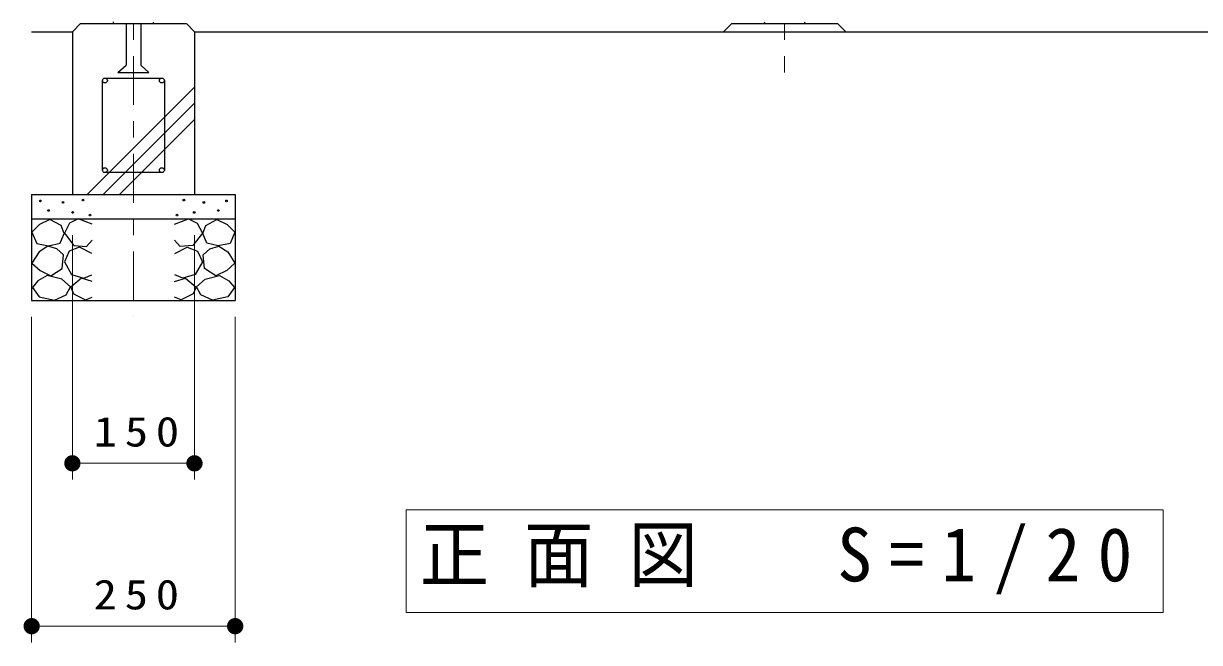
# Model space of a CAD drawing. Units: millimetres on the paper, scale 1:20. Extents: x -365 to 12, y -47 to 257.
# Drawn here: x -310.2 to -238, y 60.6 to 98.6 of the extents above; entities that cross this region are included whole.
import ezdxf

# ---------------------------------------------------------------- set-up
doc = ezdxf.new("R2010")
doc.units = ezdxf.units.MM
doc.linetypes.add('USER2', pattern=[6, 3, -1, 1, -1])
doc.layers.add('LY_1', color=7, linetype='Continuous', lineweight=25)
doc.styles.add('ＭＳ ゴシック', font='')
doc.styles.get('ＭＳ ゴシック').set_extended_font_data('MS Gothic')

# ---------------------------------------------------------------- blocks, each defined once
blk = doc.blocks.new('filled_dot')
at = {"color": 0, "linetype": 'Continuous', "lineweight": -2, "const_width": 1.25}
blk.add_lwpolyline([(-0.625, 0, 1), (0.625, 0, 1)], format="xyb", close=True, dxfattribs=at)

msp = doc.modelspace()

# ---------------------------------------------------------------- linework, layer by layer
at = {"layer": 'LY_1', "linetype": 'USER2', "lineweight": 13}
for p, q in [((-303.479, 138.586), (-303.479, 80.586)), ((-263.479, 138.586), (-263.479, 95.586))]:
    msp.add_line(p, q, dxfattribs=at)
at = {"layer": 'LY_1'}
for p, q in [((-307.228, 98.086), (-306.728, 98.586)), ((-306.729, 98.586), (-300.229, 98.586)), ((-303.929, 98.586), (-303.929, 96.036)), ((-303.029, 98.586), (-303.029, 96.036)), ((-300.228, 98.586), (-299.729, 98.086)), ((-267.228, 98.086), (-266.728, 98.586)), ((-266.729, 98.586), (-260.229, 98.586)), ((-260.228, 98.586), (-259.728, 98.086)), ((-309.729, 98.086), (-307.229, 98.086)), ((-307.229, 98.086), (-307.229, 88.086)), ((-299.729, 98.086), (-218.478, 98.086)), ((-299.729, 98.086), (-299.729, 88.086)), ((-304.429, 95.586), (-303.929, 96.036)), ((-304.429, 95.586), (-302.529, 95.586)), ((-303.029, 96.036), (-302.528, 95.586)), ((-305.379, 89.586), (-305.379, 95.086)), ((-305.229, 95.236), (-301.729, 95.236)), ((-301.579, 95.086), (-301.579, 89.586)), ((-301.729, 89.436), (-305.229, 89.436)), ((-309.729, 88.086), (-309.729, 81.586)), ((-309.729, 88.086), (-297.229, 88.086)), ((-297.229, 88.086), (-297.229, 81.586)), ((-309.729, 86.586), (-297.229, 86.586)), ((-309.729, 81.586), (-297.229, 81.586))]:
    msp.add_line(p, q, dxfattribs=at)
at = {"layer": 'LY_1', "lineweight": 13}
for p, q in [((-306.323, 88.086), (-299.729, 94.68)), ((-305.333, 88.086), (-299.729, 93.69)), ((-304.343, 88.086), (-299.729, 92.701)), ((-307.229, 85.586), (-307.229, 70.586)), ((-299.729, 85.586), (-299.729, 70.586)), ((-309.729, 80.586), (-309.729, 60.586)), ((-297.229, 80.586), (-297.229, 60.586)), ((-299.729, 71.586), (-307.229, 71.586)), ((-240.229, 68.736), (-286.729, 68.736)), ((-286.729, 68.736), (-286.729, 62.436)), ((-240.229, 62.436), (-240.229, 68.736)), ((-286.729, 62.436), (-240.229, 62.436)), ((-297.229, 61.586), (-309.729, 61.586))]:
    msp.add_line(p, q, dxfattribs=at)
at = {"layer": 'LY_1'}
for points in [[(-308.606, 86.556), (-309.24, 86.255), (-309.715, 85.78), (-309.414, 85.083), (-308.685, 84.94), (-307.988, 85.099), (-307.735, 85.685), (-307.925, 86.192)], [(-298.351, 86.556), (-297.717, 86.255), (-297.242, 85.78), (-297.543, 85.083), (-298.272, 84.94), (-298.969, 85.099), (-299.222, 85.685), (-299.032, 86.192)], [(-308.733, 84.909), (-309.271, 84.56), (-309.715, 83.879), (-309.208, 83.419), (-308.543, 83.103), (-307.846, 83.546), (-307.766, 84.386), (-308.174, 84.748)], [(-298.224, 84.909), (-297.686, 84.56), (-297.242, 83.879), (-297.749, 83.419), (-298.414, 83.103), (-299.111, 83.546), (-299.191, 84.386), (-298.783, 84.748)], [(-308.774, 83.112), (-309.343, 82.793), (-309.68, 82.37), (-309.277, 81.804), (-308.334, 81.601), (-307.618, 81.92), (-307.345, 82.425), (-307.884, 82.881)], [(-298.183, 83.112), (-297.614, 82.793), (-297.277, 82.37), (-297.68, 81.804), (-298.623, 81.601), (-299.339, 81.92), (-299.612, 82.425), (-299.073, 82.881)]]:
    msp.add_lwpolyline(points, close=True, dxfattribs=at)
for points in [[(-306.008, 86.271), (-306.863, 86.588), (-307.402, 86.319), (-307.719, 85.717), (-307.133, 84.956), (-306.356, 84.893), (-306.008, 85.289)], [(-300.949, 86.271), (-300.094, 86.588), (-299.555, 86.319), (-299.238, 85.717), (-299.824, 84.956), (-300.601, 84.893), (-300.949, 85.289)], [(-306.024, 84.465), (-306.784, 84.861), (-307.418, 84.608), (-307.719, 83.958), (-307.275, 83.182), (-306.515, 82.944), (-306.024, 83.15)], [(-300.933, 84.465), (-300.173, 84.861), (-299.539, 84.608), (-299.238, 83.958), (-299.682, 83.182), (-300.442, 82.944), (-300.933, 83.15)], [(-306.008, 82.738), (-306.673, 82.944), (-307.323, 82.39), (-307.149, 81.994), (-306.42, 81.629), (-306.008, 81.788)], [(-300.949, 82.738), (-300.284, 82.944), (-299.634, 82.39), (-299.808, 81.994), (-300.537, 81.629), (-300.949, 81.788)]]:
    msp.add_lwpolyline(points, dxfattribs=at)
for centre, radius in [((-305.229, 95.086), 0.15), ((-301.729, 95.086), 0.15), ((-305.229, 89.586), 0.15), ((-301.729, 89.586), 0.15), ((-309.195, 87.696), 0.05), ((-307.803, 87.601), 0.05), ((-306.576, 87.743), 0.05), ((-300.381, 87.743), 0.05), ((-299.154, 87.601), 0.05), ((-297.762, 87.696), 0.05), ((-308.699, 87.106), 0.05), ((-307.213, 86.988), 0.05), ((-306.151, 86.823), 0.05), ((-300.806, 86.823), 0.05), ((-299.744, 86.988), 0.05), ((-298.258, 87.106), 0.05)]:
    msp.add_circle(centre, radius, dxfattribs=at)
for centre, start, end in [((-304.629, 98.686), 179.99998, 270.00002), ((-302.329, 98.686), 270.00002, 0), ((-264.629, 98.686), 179.99998, 270.00002), ((-262.329, 98.686), 270.00002, 0)]:
    msp.add_arc(centre, 0.1, start, end, dxfattribs=at)

# ---------------------------------------------------------------- block references
at = {"layer": 'LY_1', "lineweight": 13, "xscale": 0.4, "yscale": 0.4}
for p in [(-307.229, 71.586), (-309.729, 61.586)]:
    msp.add_blockref('filled_dot', p, dxfattribs=at)
at = {"layer": 'LY_1', "lineweight": 13, "xscale": 0.4, "yscale": 0.4, "rotation": 180}
for p in [(-299.729, 71.586), (-297.229, 61.586)]:
    msp.add_blockref('filled_dot', p, dxfattribs=at)

# ---------------------------------------------------------------- texts
at = {"layer": 'LY_1', "style": 'ＭＳ ゴシック'}
for s, insert, char_height, attachment_point in [('\\T1.33;\\W1.15;150', (-303.057, 72.586), 1.833, 8), ('\\T1.5;\\W0.95;正面図\u3000S=1/20', (-263.479, 65.586), 3.299, 5), ('\\T1.33;\\W1.15;250', (-303.063, 62.586), 1.833, 8)]:
    msp.add_mtext(s, dxfattribs=dict(at, insert=insert, char_height=char_height, attachment_point=attachment_point))

doc.saveas('drawing.dxf')
